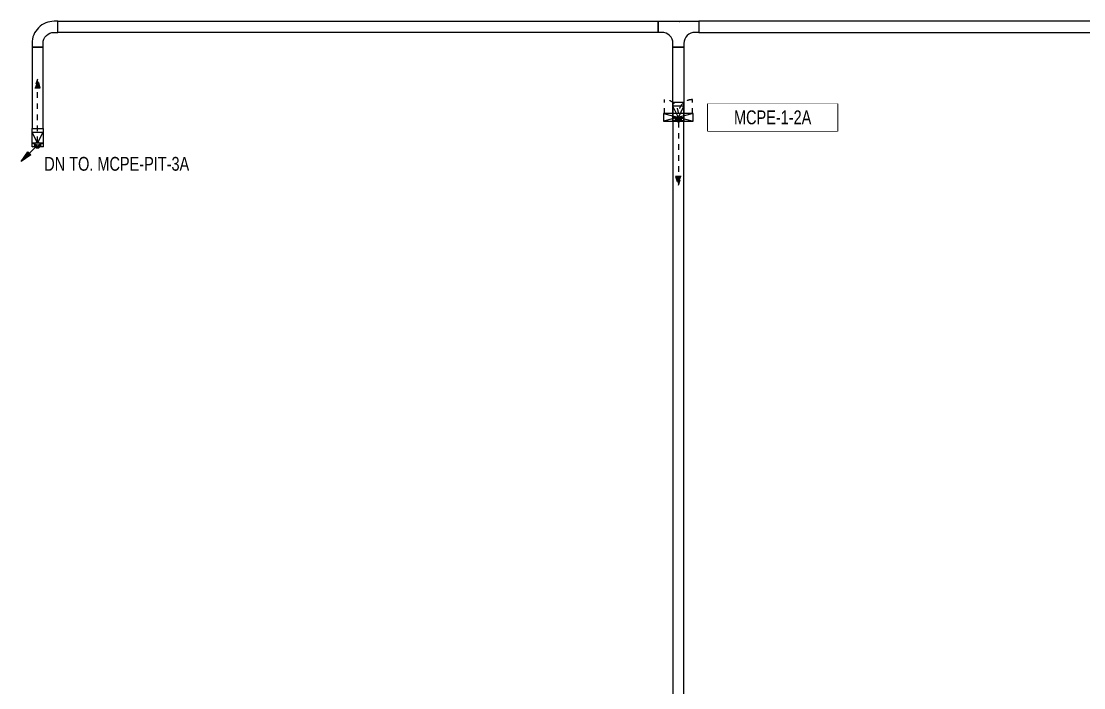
# Model space of a CAD drawing. Header units: millimetres. Extents: x -149088 to 500787, y -530175 to 1035835.
# Drawn here: x 271209 to 299973, y -301882 to -283850 of the extents above; entities that cross this region are included whole.
import ezdxf
from ezdxf.enums import TextEntityAlignment as Align
from ezdxf.xclip import XClip

# ---------------------------------------------------------------- set-up
doc = ezdxf.new("R2010")
doc.units = ezdxf.units.MM
doc.header["$LTSCALE"] = 150
doc.header["$XCLIPFRAME"] = 0
doc.linetypes.add('CONTINOUS', pattern=[0])
doc.linetypes.add('D1', pattern=[3, 1, -1, 1])
for name, color, linetype in [('------01 Motor Control Panel or Center', 4, 'Continuous'), ('-----00 LV_CABLE', 2, 'Continuous'), ('-----26 Electrical Cable Tray', 200, 'Continuous'), ('-----30 Text', 2, 'Continuous')]:
    doc.layers.add(name, color=color, linetype=linetype)
doc.styles.add('ELEC', font='')
doc.styles.get('ELEC').set_extended_font_data('Dotum')

# ---------------------------------------------------------------- blocks, each defined once
blk = doc.blocks.new('MCP_EQUIPMENT-2')
for p, q in [((200, 400), (0, -400)), ((200, -400), (0, 400))]:
    blk.add_line(p, q)
at = {"color": 1, "linetype": 'D1'}
for p, q in [((200, 380), (580, 380)), ((200, -380), (580, -380))]:
    blk.add_line(p, q, dxfattribs=at)
blk.add_lwpolyline([(200, 400), (0, 400), (0, -400), (200, -400)], close=True)
for centre, start, end in [((200, 380), 270, 0), ((200, -380), 0, 90)]:
    blk.add_arc(centre, 380, start, end, dxfattribs=at)
blk = doc.blocks.new('11')
at = {"linetype": 'D1'}
h = blk.add_hatch(color=256, dxfattribs=at)
edge = h.paths.add_edge_path()
edge.add_arc((0, 0), 75, 0, 360)
blk.add_circle((0, 0), 75, dxfattribs=at)
for p in [(-75, 0), (0, 75), (75, 0), (0, -75)]:
    blk.add_point(p, dxfattribs=at)
blk = doc.blocks.new('22')
at = {"linetype": 'D1'}
h = blk.add_hatch(color=0, dxfattribs=at)
h.dxf.hatch_style = 1
h.paths.add_polyline_path([(0, 0), (-241, 75), (-241, -75)])
at = {"color": 0, "linetype": 'D1'}
blk.add_lwpolyline([(-241, -75), (0, 0), (-241, 75)], close=True, dxfattribs=at)
blk = doc.blocks.new('O01')
blk.add_hatch(color=256).paths.add_polyline_path([(-149, -218), (-218, -149), (-368, -368)])
blk.add_line((-46, -46), (-184, -184))
blk.add_lwpolyline([(-368, -368), (-149, -218), (-218, -149), (-368, -368)])
blk.add_circle((0, 0), 65)
for p in [(-65, 0), (-65, 0), (0, 65), (0, 65), (65, 0), (65, 0), (0, -65), (0, -65)]:
    blk.add_point(p)
blk = doc.blocks.new('TRAY(VERT)')
at = {"color": 0}
for p, q in [((0, 400), (0, 500)), ((0, 500), (300, 500)), ((0, 0), (0, 400)), ((300, 500), (300, 400)), ((300, 400), (300, 0)), ((300, 0), (0, 0))]:
    blk.add_line(p, q, dxfattribs=at)
at = {"color": 8}
for p, q in [((150, 100), (0, 400)), ((0, 400), (300, 400)), ((150, 100), (300, 400)), ((0, 100), (300, 0)), ((0, 0), (300, 100)), ((300, 100), (0, 100))]:
    blk.add_line(p, q, dxfattribs=at)
blk = doc.blocks.new('*U27')
at = {"color": 0}
blk.add_lwpolyline([(0, 0), (-100, 0, -0.414214), (-400, 300), (-400, 400), (-700, 400), (-700, 300, 0.414214), (-100, -300), (0, -300)], format="xyb", close=True, dxfattribs=at)
at = {"color": 0, "style": 'ELEC'}
blk.add_text('W:300(ELBOW 90)', height=10, dxfattribs=at).set_placement((-5, -290), align=Align.MIDDLE_RIGHT)
blk = doc.blocks.new('*U26')
at = {"color": 0}
blk.add_lwpolyline([(-1100, 0), (-1000, 0, 0.414214), (-700, 300), (-700, 400), (-400, 400), (-400, 300, 0.414214), (-100, 0), (0, 0), (0, -300), (-1100, -300)], format="xyb", close=True, dxfattribs=at)
at = {"color": 0, "style": 'ELEC'}
blk.add_text('W:300(TEE)', height=10, dxfattribs=at).set_placement((-550, -265), align=Align.MIDDLE)
blk = doc.blocks.new('SSH-20260429.172412')
at = {"layer": '------01 Motor Control Panel or Center', "linetype": 'CONTINOUS'}
blk.add_lwpolyline([(100633, 101200), (100633, 100460), (97130, 100460), (97130, 101200)], close=True, dxfattribs=at)
at = {"layer": '-----00 LV_CABLE', "linetype": 'D1'}
for points in [[(78980, 100158), (78980, 101626)], [(96330, 100705), (96330, 99234)]]:
    blk.add_lwpolyline(points, dxfattribs=at)
at = {"layer": '-----26 Electrical Cable Tray'}
for points in [[(95780, 103130), (79530, 103130), (79530, 103430), (95780, 103430)], [(96880, 103130), (112092, 103130), (112092, 103430), (96880, 103430)], [(78830, 100530), (79130, 100530), (79130, 102730), (78830, 102730)], [(96480, 100730), (96180, 100730), (96180, 102730), (96480, 102730)], [(96180, 83857), (96480, 83857), (96480, 100730), (96180, 100730)]]:
    blk.add_lwpolyline(points, close=True, dxfattribs=at)
at = {"layer": '------01 Motor Control Panel or Center', "rotation": 89.99999999999999}
blk.add_blockref('MCP_EQUIPMENT-2', (96330, 100730), dxfattribs=at)
at = {"layer": '-----00 LV_CABLE', "linetype": 'D1'}
for p, rotation in [((78980, 101867), 90), ((96330, 98993), 270)]:
    blk.add_blockref('22', p, dxfattribs=dict(at, rotation=rotation))
blk.add_blockref('11', (96330, 100780), dxfattribs=at)
at = {"layer": '-----00 LV_CABLE', "linetype": 'D1', "xscale": -1.2, "yscale": 1.2, "zscale": 1.2, "rotation": 270}
blk.add_blockref('O01', (78980, 100080), dxfattribs=at)
at = {"layer": '-----26 Electrical Cable Tray'}
for name, p, rotation in [('*U27', (79130, 102730), 269.9999999999999), ('*U26', (95780, 103130), 180)]:
    blk.add_blockref(name, p, dxfattribs=dict(at, rotation=rotation))
at = {"layer": '-----26 Electrical Cable Tray', "xscale": -1}
blk.add_blockref('TRAY(VERT)', (96480, 100730), dxfattribs=at)
at = {"layer": '-----26 Electrical Cable Tray'}
blk.add_blockref('TRAY(VERT)', (78830, 100030), dxfattribs=at)
at = {"layer": '-----30 Text', "style": 'ELEC', "width": 0.8}
blk.add_text('DN TO. MCPE-PIT-3A', height=375, dxfattribs=at).set_placement((81124, 99573), align=Align.MIDDLE)
at = {"color": 1}
blk.add_wipeout([(97130, 101200), (100633, 101200), (100633, 100460), (97130, 100460)], dxfattribs=at).dxf.layer = '------01 Motor Control Panel or Center'
at = {"layer": '------01 Motor Control Panel or Center', "linetype": 'CONTINOUS'}
blk.add_lwpolyline([(100633, 101200), (100633, 100460), (97130, 100460), (97130, 101200)], close=True, dxfattribs=at)
at = {"color": 1}
blk.add_wipeout([(97130, 101200), (100633, 101200), (100633, 100460), (97130, 100460)], dxfattribs=at).dxf.layer = '------01 Motor Control Panel or Center'
at = {"layer": '------01 Motor Control Panel or Center', "linetype": 'CONTINOUS', "style": 'ELEC', "width": 0.8}
blk.add_text('MCPE-1-2A', height=375, dxfattribs=at).set_placement((98881, 100830), align=Align.MIDDLE)

msp = doc.modelspace()

# ---------------------------------------------------------------- block references
ref = msp.add_blockref('SSH-20260429.172412', (192670, -387280))
XClip(ref).set_block_clipping_path([(64279.7542057556, 38429.9941674445), (169279.7542057556, 112429.9941674445)])

doc.saveas('drawing.dxf')
